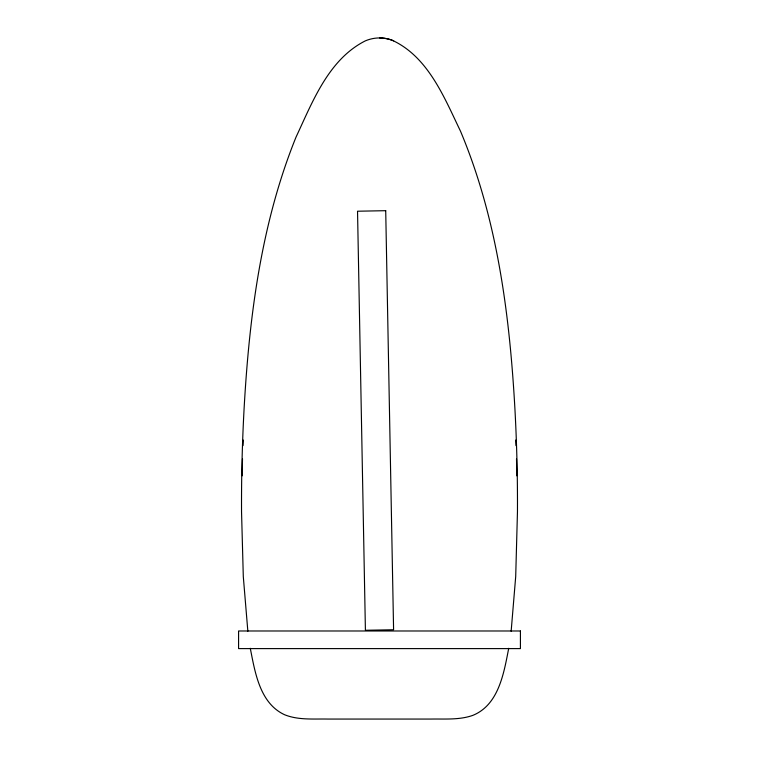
<?xml version="1.0" encoding="UTF-8"?>
<svg xmlns="http://www.w3.org/2000/svg" width="759" height="759" viewBox="0 0 759 759"><rect width="100%" height="100%" fill="white"/><g stroke="black" fill="none" stroke-linecap="round" stroke-linejoin="round"><path stroke-width="1.14" d="M242.187 475.827L242.491 459.053M243.003 445.628L243.278 440.04M511.149 631.251L515.703 576.536L517.458 511.964A1741.042 1741.042 0 0 0 514.906 408.646C509.574 314.368 497.325 218.744 460.457 131.098C444.243 97.513 428.237 56.859 392.156 40.227A36.906 36.906 0 0 0 379.5 37.922A37.153 37.153 0 0 0 365.354 40.853C328.486 59.43 312.537 101.848 296.048 137.056C261.172 223.146 249.284 316.475 244.094 408.646A1741.042 1741.042 0 0 0 241.542 511.964L243.297 576.536L247.851 631.251M508.72 648.3C503.938 672.673 498.929 704.826 472.791 715.386C459.461 720.101 445.068 718.811 431.178 719.058L327.822 719.058C313.429 718.773 298.382 720.253 284.71 714.788C259.749 703.337 255.052 672.303 250.28 648.3M515.722 440.04L515.997 445.628M516.509 459.053L516.813 475.827M379.5 37.912A37.153 37.153 0 0 1 393.646 40.853M385.714 210.689L357.536 211.22L365.411 630.283L393.589 629.752L385.714 210.689M520.418 630.985L238.582 630.985L238.582 648.603L520.418 648.603L520.418 630.985"/></g></svg>
